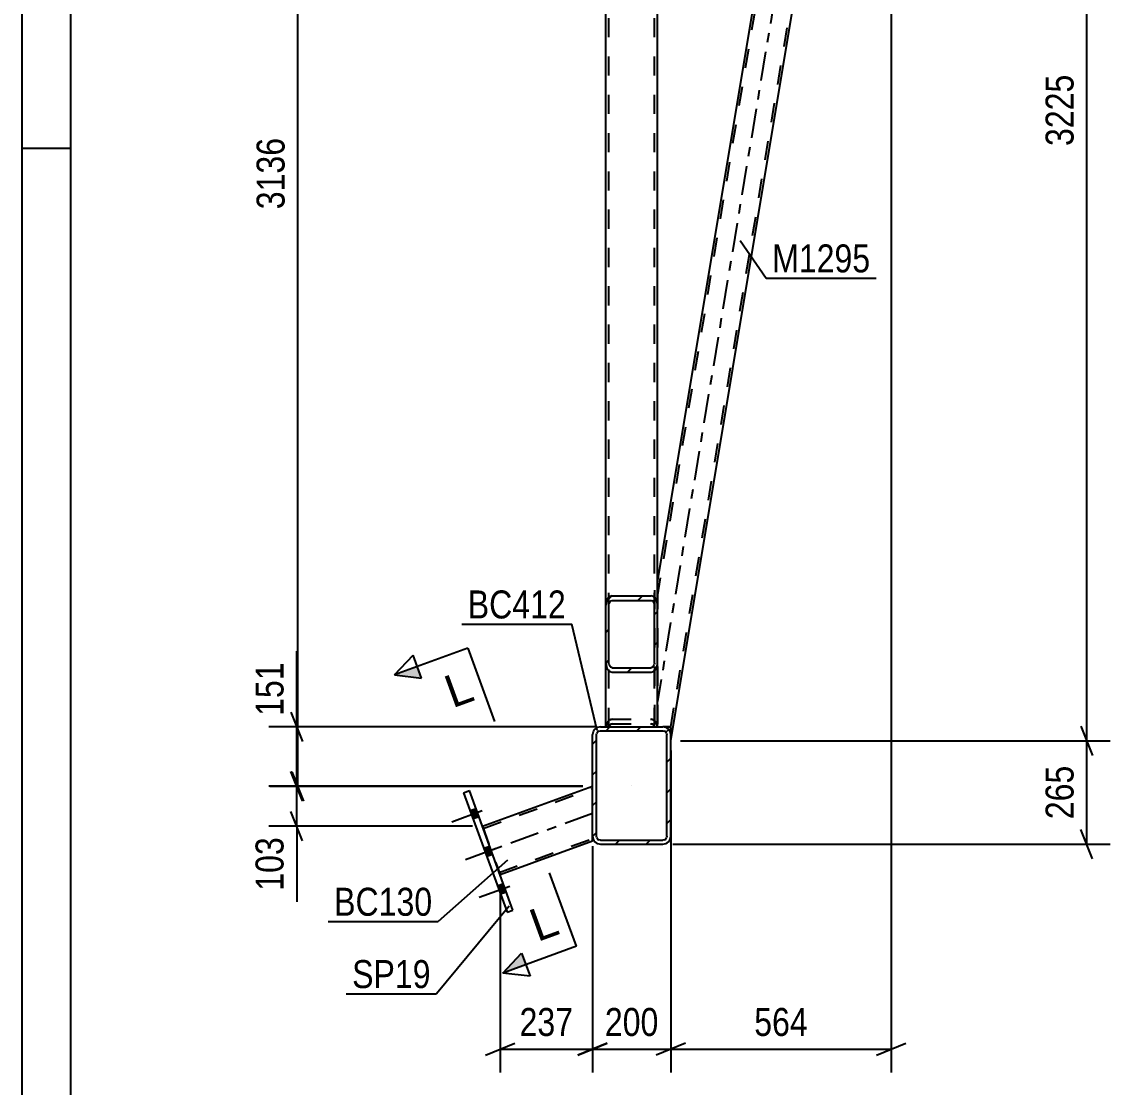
# Model space of a CAD drawing. Header units: millimetres. Extents: x 0 to 594, y 0 to 420.
# Drawn here: x 0 to 111.4, y 202 to 311 of the extents above; entities that cross this region are included whole.
import ezdxf

# ---------------------------------------------------------------- set-up
doc = ezdxf.new("R2010")
doc.units = ezdxf.units.MM
doc.linetypes.add('DXK_LINE_DOT2', pattern=[3.9198, 1.9599, -1.9599])
doc.linetypes.add('DXK_LINE_DOT3', pattern=[5.9187, 2.979, -0.9799, 0.9799, -0.9799])
doc.styles.add('Arial', font='ARIAL.TTF', dxfattribs={"height": 0.2})
doc.styles.add('Arial Narrow', font='ARIALN.TTF', dxfattribs={"height": 0.2})

# ---------------------------------------------------------------- blocks, each defined once
blk = doc.blocks.new('Unknown-122568315-1163')
at = {"color": 5, "linetype": 'Continuous'}
for p, q in [((0, 420), (0, 0)), ((5, 415), (5, 5)), ((5, 298), (0, 298))]:
    blk.add_line(p, q, dxfattribs=at)
blk = doc.blocks.new('Part-122568315-4671 - 4646')
at = {"color": 7, "linetype": 'DXK_LINE_DOT3'}
blk.add_line((86.8, 372.12), (65.04, 241.43), dxfattribs=at)
at = {"color": 2, "linetype": 'Continuous'}
for p, q in [((66.4, 237.42), (88.96, 372.9)), ((88.96, 372.9), (84.65, 371.33)), ((65.04, 253.61), (84.65, 371.33)), ((66.15, 238.84), (65.6, 238.84)), ((66.4, 238.84), (66.15, 238.84)), ((66.4, 238.04), (66.4, 238.84))]:
    blk.add_line(p, q, dxfattribs=at)
at = {"color": 7, "linetype": 'DXK_LINE_DOT2'}
for p, q in [((66.4, 238.84), (88.7, 372.81)), ((65.04, 252.15), (84.9, 371.43)), ((65.04, 238.84), (65.04, 253.61)), ((65.04, 238.84), (65.6, 238.84)), ((66.15, 238.84), (66.34, 238.84)), ((66.4, 238.84), (66.38, 238.84)), ((66.38, 238.84), (66.4, 238.84)), ((66.4, 238.84), (66.4, 238.84)), ((66.4, 238.84), (66.4, 238.84)), ((66.4, 237.42), (66.4, 238.04))]:
    blk.add_line(p, q, dxfattribs=at)
blk = doc.blocks.new('Part-122568315-4738 - 4646')
at = {"color": 2, "linetype": 'Continuous'}
for p, q in [((47.13, 228.68), (58.4, 232.78)), ((58.4, 227.16), (58.4, 227.64)), ((48.93, 223.72), (58.4, 227.16))]:
    blk.add_line(p, q, dxfattribs=at)
at = {"color": 7, "linetype": 'DXK_LINE_DOT2'}
for p, q in [((58.4, 232.74), (58.4, 232.78)), ((58.4, 227.64), (58.4, 232.78)), ((47.21, 228.45), (58.4, 232.53)), ((47.13, 228.68), (48.93, 223.72)), ((48.85, 223.94), (58.4, 227.42))]:
    blk.add_line(p, q, dxfattribs=at)
at = {"color": 7, "linetype": 'DXK_LINE_DOT3'}
blk.add_line((58.4, 229.97), (48.03, 226.2), dxfattribs=at)
blk = doc.blocks.new('Part-122568315-4678 - 4646')
at = {"color": 7, "linetype": 'DXK_LINE_DOT2'}
for p, q in [((59.76, 354.44), (65.04, 354.44)), ((59.76, 341.98), (59.76, 354.44)), ((60.08, 238.84), (60.08, 354.44)), ((64.72, 238.84), (64.72, 354.44)), ((65.04, 341.98), (65.04, 354.44)), ((59.76, 238.84), (59.76, 251.3)), ((65.04, 238.84), (65.04, 251.3)), ((59.76, 238.84), (65.04, 238.84))]:
    blk.add_line(p, q, dxfattribs=at)
at = {"color": 2, "linetype": 'Continuous'}
for p, q in [((59.76, 251.3), (59.76, 341.98)), ((65.04, 251.3), (65.04, 341.98))]:
    blk.add_line(p, q, dxfattribs=at)
blk = doc.blocks.new('Part-122568315-4693 - 4646')
at = {"color": 7, "linetype": 'DXK_LINE_DOT2'}
for p, q in [((59.76, 238.84), (59.76, 252.84)), ((60.08, 238.84), (60.08, 252.84)), ((64.72, 252.84), (64.72, 238.84)), ((65.04, 252.84), (65.04, 238.84)), ((60.28, 239.6), (60.16, 239.57)), ((60.4, 239.64), (60.28, 239.6)), ((60.4, 239.64), (64.4, 239.64)), ((64.65, 239.57), (64.4, 239.64)), ((59.76, 238.84), (65.04, 238.84)), ((59.81, 239.05), (59.78, 238.84)), ((60.1, 238.84), (60.11, 238.87)), ((60.28, 239.13), (60.4, 239.16)), ((60.4, 239.16), (64.4, 239.16)), ((64.4, 239.16), (64.53, 239.13)), ((64.7, 238.87), (64.7, 238.84)), ((64.72, 238.84), (64.7, 238.84)), ((65.02, 238.84), (65, 239.05))]:
    blk.add_line(p, q, dxfattribs=at)
for centre, radius, start, end in [((60.65, 238.86), 0.863, 124.9769, 167.0015), ((64.15, 238.86), 0.863, 12.9985, 55.0231), ((60.53, 238.77), 0.432, 124.9769, 167.0015), ((64.28, 238.77), 0.432, 12.9985, 55.0231)]:
    blk.add_arc(centre, radius, start, end, dxfattribs=at)
blk = doc.blocks.new('Bolt-122568315-4764 - 4646')
at = {"linetype": 'Continuous'}
for points in [[(46.78, 229.64), (46.48, 230.46), (45.88, 230.25), (46.18, 229.42)], [(46.78, 229.64), (46.48, 230.46), (45.88, 230.25), (46.18, 229.42)], [(46.78, 229.64), (46.48, 230.46), (45.88, 230.25), (46.18, 229.42)], [(48.18, 225.78), (47.88, 226.61), (47.28, 226.39), (47.58, 225.57)], [(48.18, 225.78), (47.88, 226.61), (47.28, 226.39), (47.58, 225.57)], [(49.58, 221.93), (49.28, 222.76), (48.68, 222.54), (48.98, 221.71)], [(49.58, 221.93), (49.28, 222.76), (48.68, 222.54), (48.98, 221.71)], [(49.58, 221.93), (49.28, 222.76), (48.68, 222.54), (48.98, 221.71)]]:
    blk.add_hatch(color=1, dxfattribs=at).paths.add_polyline_path(points)
at = {"color": 1, "linetype": 'Continuous'}
for p, q in [((47.12, 230.23), (44, 229.09)), ((47.12, 230.23), (44, 229.09)), ((47.12, 230.23), (44, 229.09)), ((46.48, 230.46), (45.88, 230.25)), ((46.48, 230.46), (45.88, 230.25)), ((46.48, 230.46), (45.88, 230.25)), ((46.78, 229.64), (46.18, 229.42)), ((46.78, 229.64), (46.18, 229.42)), ((46.78, 229.64), (46.18, 229.42)), ((48.52, 226.38), (45.4, 225.24)), ((48.52, 226.38), (45.4, 225.24)), ((47.88, 226.61), (47.28, 226.39)), ((47.88, 226.61), (47.28, 226.39)), ((48.18, 225.78), (47.58, 225.57)), ((48.18, 225.78), (47.58, 225.57)), ((49.28, 222.76), (48.68, 222.54)), ((49.28, 222.76), (48.68, 222.54)), ((49.28, 222.76), (48.68, 222.54)), ((49.92, 222.52), (46.8, 221.39)), ((49.92, 222.52), (46.8, 221.39)), ((49.92, 222.52), (46.8, 221.39)), ((49.58, 221.93), (48.98, 221.71)), ((49.58, 221.93), (48.98, 221.71)), ((49.58, 221.93), (48.98, 221.71))]:
    blk.add_line(p, q, dxfattribs=at)
blk = doc.blocks.new('Part-122568315-4700 - 4646')
at = {"linetype": 'Continuous'}
h = blk.add_hatch(dxfattribs=at)
h.set_pattern_fill('', scale=0.7, style=0, pattern_type=0)
h.set_pattern_definition([(45, (59.7647, 245.3673), (-1.57154, 1.57154), [])])
h.paths.add_polyline_path([(59.76, 251.3), (59.76, 245.37), (59.81, 245), (59.95, 244.7), (60.16, 244.49), (60.4, 244.42), (64.4, 244.42), (64.65, 244.49), (64.86, 244.7), (65, 245), (65.04, 245.37), (65.04, 251.3), (65, 251.66), (64.86, 251.97), (64.65, 252.17), (64.4, 252.24), (60.4, 252.24), (60.16, 252.17), (59.95, 251.97), (59.81, 251.66)])
h.paths.add_polyline_path([(60.18, 251.63), (60.28, 251.73), (60.4, 251.77), (64.4, 251.77), (64.53, 251.73), (64.63, 251.63), (64.7, 251.48), (64.72, 251.3), (64.72, 245.37), (64.7, 245.19), (64.63, 245.03), (64.53, 244.93), (64.4, 244.89), (60.4, 244.89), (60.28, 244.93), (60.18, 245.03), (60.11, 245.19), (60.08, 245.37), (60.08, 251.3), (60.11, 251.48)])
at = {"color": 2, "linetype": 'Continuous'}
for p, q in [((60.4, 252.24), (60.16, 252.17)), ((60.28, 251.73), (60.4, 251.77)), ((60.4, 252.24), (64.4, 252.24)), ((60.4, 251.77), (64.4, 251.77)), ((64.65, 252.17), (64.4, 252.24)), ((64.4, 251.77), (64.53, 251.73)), ((59.81, 251.66), (59.76, 251.3)), ((59.76, 245.37), (59.76, 251.3)), ((60.08, 251.3), (60.11, 251.48)), ((60.08, 245.37), (60.08, 251.3)), ((64.7, 251.48), (64.72, 251.3)), ((64.72, 245.37), (64.72, 251.3)), ((65.04, 251.3), (65, 251.66)), ((65.04, 245.37), (65.04, 251.3)), ((59.76, 238.84), (59.76, 245.37)), ((59.76, 245.37), (59.81, 245)), ((60.11, 245.19), (60.08, 245.37)), ((64.72, 245.37), (64.7, 245.19)), ((65, 245), (65.04, 245.37)), ((65.04, 238.84), (65.04, 245.37)), ((60.16, 244.49), (60.4, 244.42)), ((60.4, 244.89), (60.28, 244.93)), ((60.4, 244.89), (64.4, 244.89)), ((60.4, 244.42), (64.4, 244.42)), ((64.53, 244.93), (64.4, 244.89)), ((64.4, 244.42), (64.65, 244.49))]:
    blk.add_line(p, q, dxfattribs=at)
at = {"color": 7, "linetype": 'DXK_LINE_DOT2'}
for p, q in [((59.76, 245.37), (59.76, 251.3)), ((60.08, 238.84), (60.08, 251.3)), ((64.72, 238.84), (64.72, 251.3)), ((65.04, 245.37), (65.04, 251.3)), ((60.16, 239.57), (60.4, 239.64)), ((60.4, 239.64), (64.4, 239.64)), ((64.4, 239.64), (64.65, 239.57)), ((59.76, 238.84), (65.04, 238.84)), ((59.78, 238.84), (59.81, 239.05)), ((60.08, 238.84), (60.1, 238.84)), ((60.11, 238.87), (60.1, 238.84)), ((60.4, 239.16), (60.28, 239.13)), ((60.4, 239.16), (64.4, 239.16)), ((64.53, 239.13), (64.4, 239.16)), ((64.7, 238.84), (64.7, 238.87)), ((65, 239.05), (65.02, 238.84))]:
    blk.add_line(p, q, dxfattribs=at)
at = {"color": 2, "linetype": 'Continuous'}
for centre, radius, start, end in [((60.65, 251.46), 0.863, 124.9769, 167.0015), ((60.53, 251.38), 0.432, 124.9769, 167.0015), ((64.28, 251.38), 0.432, 12.9985, 55.0231), ((64.15, 251.46), 0.863, 12.9985, 55.0231), ((60.65, 245.2), 0.863, 192.9985, 235.0231), ((60.53, 245.28), 0.432, 192.9985, 235.0231), ((64.28, 245.28), 0.432, 304.9769, 347.0015), ((64.15, 245.2), 0.863, 304.9769, 347.0015)]:
    blk.add_arc(centre, radius, start, end, dxfattribs=at)
at = {"color": 7, "linetype": 'DXK_LINE_DOT2'}
for centre, radius, start, end in [((60.65, 238.86), 0.863, 124.9769, 167.0015), ((64.15, 238.86), 0.863, 12.9985, 55.0231), ((60.53, 238.77), 0.432, 124.9769, 167.0015), ((64.28, 238.77), 0.432, 12.9985, 55.0231)]:
    blk.add_arc(centre, radius, start, end, dxfattribs=at)
blk = doc.blocks.new('Part-122568315-4743 - 4646')
at = {"color": 2, "linetype": 'Continuous'}
for p, q in [((45.21, 232.09), (45.81, 232.31)), ((45.21, 232.09), (49.65, 219.87)), ((50.25, 220.09), (45.81, 232.31)), ((49.65, 219.87), (50.25, 220.09))]:
    blk.add_line(p, q, dxfattribs=at)
blk = doc.blocks.new('Part-122568315-4747 - 4646')
at = {"linetype": 'Continuous'}
h = blk.add_hatch(dxfattribs=at)
h.set_pattern_fill('', scale=0.7, style=0, pattern_type=0)
h.set_pattern_definition([(45, (58.4047, 227.6383), (-1.57154, 1.57154), [])])
h.paths.add_polyline_path([(58.4, 238.04), (58.4, 227.64), (58.47, 227.33), (58.64, 227.07), (58.9, 226.9), (59.2, 226.84), (65.6, 226.84), (65.91, 226.9), (66.17, 227.07), (66.34, 227.33), (66.4, 227.64), (66.4, 238.04), (66.34, 238.34), (66.17, 238.6), (65.91, 238.78), (65.6, 238.84), (59.2, 238.84), (58.9, 238.78), (58.64, 238.6), (58.47, 238.34)])
h.paths.add_polyline_path([(58.92, 238.32), (59.05, 238.41), (59.2, 238.44), (65.6, 238.44), (65.76, 238.41), (65.89, 238.32), (65.97, 238.19), (66, 238.04), (66, 227.64), (65.97, 227.49), (65.89, 227.36), (65.76, 227.27), (65.6, 227.24), (59.2, 227.24), (59.05, 227.27), (58.92, 227.36), (58.84, 227.49), (58.8, 227.64), (58.8, 238.04), (58.84, 238.19)])
at = {"color": 2, "linetype": 'Continuous'}
for p, q in [((58.47, 238.34), (58.4, 238.04)), ((59.2, 238.84), (58.9, 238.78)), ((59.05, 238.41), (59.2, 238.44)), ((59.2, 238.84), (65.6, 238.84)), ((59.2, 238.44), (65.6, 238.44)), ((65.91, 238.78), (65.6, 238.84)), ((65.6, 238.44), (65.76, 238.41)), ((66.4, 238.04), (66.34, 238.34)), ((58.4, 227.64), (58.4, 238.04)), ((58.8, 238.04), (58.84, 238.19)), ((58.8, 227.64), (58.8, 238.04)), ((65.97, 238.19), (66, 238.04)), ((66, 227.64), (66, 238.04)), ((66.4, 227.64), (66.4, 238.04)), ((58.4, 227.64), (58.47, 227.33)), ((58.84, 227.49), (58.8, 227.64)), ((59.2, 227.24), (59.05, 227.27)), ((59.2, 227.24), (65.6, 227.24)), ((65.76, 227.27), (65.6, 227.24)), ((66, 227.64), (65.97, 227.49)), ((66.34, 227.33), (66.4, 227.64)), ((58.9, 226.9), (59.2, 226.84)), ((59.2, 226.84), (65.6, 226.84)), ((65.6, 226.84), (65.91, 226.9))]:
    blk.add_line(p, q, dxfattribs=at)
at = {"color": 7, "linetype": 'DXK_LINE_DOT3'}
blk.add_line((62.4, 232.84), (62.4, 232.84), dxfattribs=at)
at = {"color": 2, "linetype": 'Continuous'}
for centre, radius, start, end in [((59.2, 238.04), 0.8, 112.5, 157.5), ((59.2, 238.04), 0.4, 112.5, 157.5), ((65.6, 238.04), 0.4, 22.5, 67.5), ((65.6, 238.04), 0.8, 22.5, 67.5), ((59.2, 227.64), 0.8, 202.5, 247.5), ((59.2, 227.64), 0.4, 202.5, 247.5), ((65.6, 227.64), 0.4, 292.5, 337.5), ((65.6, 227.64), 0.8, 292.5, 337.5)]:
    blk.add_arc(centre, radius, start, end, dxfattribs=at)
blk = doc.blocks.new('StraightDimension-122568315-12815 - 4646')
at = {"color": 7, "linetype": 'Continuous'}
for p, q in [((58.4, 226.64), (58.4, 203.46)), ((48.93, 222.72), (48.93, 203.46)), ((47.43, 205.26), (50.43, 206.46)), ((59.9, 206.46), (56.9, 205.26)), ((48.93, 205.86), (58.4, 205.86))]:
    blk.add_line(p, q, dxfattribs=at)
at = {"color": 0}
blk.add_wipeout([(57.01, 206.61), (57.01, 210.81), (50.33, 210.81), (50.33, 206.61)], dxfattribs=at)
at = {"color": 3, "style": 'Arial Narrow'}
blk.add_text('237', height=2.863, dxfattribs=at).set_placement((50.93, 207.21))
blk = doc.blocks.new('StraightDimension-122568315-12813 - 4646')
at = {"color": 7, "linetype": 'Continuous'}
for p, q in [((88.96, 371.9), (88.96, 203.46)), ((66.4, 236.42), (66.4, 203.46)), ((67.9, 206.46), (64.9, 205.26)), ((87.46, 205.26), (90.46, 206.46)), ((66.4, 205.86), (88.96, 205.86))]:
    blk.add_line(p, q, dxfattribs=at)
at = {"color": 0}
blk.add_wipeout([(81.03, 206.61), (81.03, 210.81), (74.34, 210.81), (74.34, 206.61)], dxfattribs=at)
at = {"color": 3, "style": 'Arial Narrow'}
blk.add_text('564', height=2.863, dxfattribs=at).set_placement((74.94, 207.21))
blk = doc.blocks.new('StraightDimension-122568315-12814 - 4646')
at = {"color": 7, "linetype": 'Continuous'}
for p, q in [((66.4, 236.42), (66.4, 203.46)), ((58.4, 226.64), (58.4, 203.46)), ((56.9, 205.26), (59.9, 206.46)), ((67.9, 206.46), (64.9, 205.26)), ((58.4, 205.86), (66.4, 205.86))]:
    blk.add_line(p, q, dxfattribs=at)
at = {"color": 0}
blk.add_wipeout([(65.75, 206.61), (65.75, 210.81), (59.06, 210.81), (59.06, 206.61)], dxfattribs=at)
at = {"color": 3, "style": 'Arial Narrow'}
blk.add_text('200', height=2.863, dxfattribs=at).set_placement((59.66, 207.21))
blk = doc.blocks.new('StraightDimension-122568315-12710 - 4646')
at = {"color": 7, "linetype": 'Continuous'}
for p, q in [((109.56, 364.94), (108.36, 367.94)), ((63.55, 366.44), (111.36, 366.44)), ((108.96, 237.42), (108.96, 366.44)), ((108.36, 238.92), (109.56, 235.92)), ((67.4, 237.42), (111.36, 237.42))]:
    blk.add_line(p, q, dxfattribs=at)
at = {"color": 0}
blk.add_wipeout([(108.21, 306.19), (104.01, 306.19), (104.01, 297.67), (108.21, 297.67)], dxfattribs=at)
at = {"color": 3, "style": 'Arial Narrow'}
blk.add_text('3225', height=2.863, rotation=90.0002, dxfattribs=at).set_placement((107.61, 298.27))
blk = doc.blocks.new('StraightDimension-122568315-12711 - 4646')
at = {"color": 7, "linetype": 'Continuous'}
for p, q in [((108.36, 238.92), (109.56, 235.92)), ((67.4, 237.42), (111.36, 237.42)), ((108.96, 226.84), (108.96, 237.42)), ((109.56, 225.34), (108.36, 228.34)), ((66.6, 226.84), (111.36, 226.84))]:
    blk.add_line(p, q, dxfattribs=at)
at = {"color": 0}
blk.add_wipeout([(108.21, 235.47), (104.01, 235.47), (104.01, 228.79), (108.21, 228.79)], dxfattribs=at)
at = {"color": 3, "style": 'Arial Narrow'}
blk.add_text('265', height=2.863, rotation=90.0002, dxfattribs=at).set_placement((107.61, 229.39))
blk = doc.blocks.new('StraightDimension-122568315-12889 - 4646')
at = {"color": 7, "linetype": 'Continuous'}
for p, q in [((28.84, 356.68), (27.64, 359.68)), ((47.5, 358.18), (25.39, 358.18)), ((28.24, 232.74), (28.24, 358.18)), ((27.64, 234.24), (28.84, 231.24)), ((57.4, 232.74), (25.39, 232.74))]:
    blk.add_line(p, q, dxfattribs=at)
at = {"color": 0}
blk.add_wipeout([(27.49, 299.72), (23.29, 299.72), (23.29, 291.2), (27.49, 291.2)], dxfattribs=at)
at = {"color": 3, "style": 'Arial Narrow'}
blk.add_text('3136', height=2.863, rotation=90.0002, dxfattribs=at).set_placement((26.89, 291.8))
blk = doc.blocks.new('StraightDimension-122568315-12866 - 4646')
at = {"color": 7, "linetype": 'Continuous'}
for p, q in [((28.13, 238.84), (28.13, 246.57)), ((28.13, 238.84), (28.13, 246.57)), ((27.53, 240.34), (28.73, 237.34)), ((58.76, 238.84), (25.28, 238.84)), ((28.13, 232.78), (28.13, 238.84)), ((28.73, 231.28), (27.53, 234.28)), ((57.4, 232.78), (25.28, 232.78))]:
    blk.add_line(p, q, dxfattribs=at)
at = {"color": 0}
blk.add_wipeout([(27.38, 246.05), (23.18, 246.05), (23.18, 239.36), (27.38, 239.36)], dxfattribs=at)
at = {"color": 3, "style": 'Arial Narrow'}
blk.add_text('151', height=2.863, rotation=90.0002, dxfattribs=at).set_placement((26.78, 239.96))
blk = doc.blocks.new('StraightDimension-122568315-12867 - 4646')
at = {"color": 7, "linetype": 'Continuous'}
for p, q in [((27.53, 234.28), (28.73, 231.28)), ((57.4, 232.78), (25.28, 232.78)), ((28.13, 228.68), (28.13, 232.78)), ((28.73, 227.18), (27.53, 230.18)), ((46.13, 228.68), (25.28, 228.68)), ((28.13, 228.68), (28.13, 220.94)), ((28.13, 228.68), (28.13, 220.94))]:
    blk.add_line(p, q, dxfattribs=at)
at = {"color": 0}
blk.add_wipeout([(27.38, 228.15), (23.18, 228.15), (23.18, 221.47), (27.38, 221.47)], dxfattribs=at)
at = {"color": 3, "style": 'Arial Narrow'}
blk.add_text('103', height=2.863, rotation=90.0002, dxfattribs=at).set_placement((26.78, 222.07))
blk = doc.blocks.new('Mark-122568315-4667 - 4646')
at = {"color": 30, "linetype": 'Continuous'}
for p, q in [((73.5, 288.61), (76.17, 284.74)), ((76.17, 284.74), (87.42, 284.74))]:
    blk.add_line(p, q, dxfattribs=at)
at = {"color": 0}
blk.add_wipeout([(86.82, 285.34), (86.82, 288.34), (76.77, 288.34), (76.77, 285.34)], dxfattribs=at)
blk.add_wipeout([(86.82, 285.34), (86.82, 288.34), (76.77, 288.34), (76.77, 285.34)], dxfattribs=at)
at = {"color": 3, "style": 'Arial Narrow'}
blk.add_text('M1295', height=2.863, dxfattribs=at).set_placement((76.77, 285.34))
blk = doc.blocks.new('SectionMark-122568315-13161 - 4646')
at = {"linetype": 'Continuous'}
for points in [[(40.47, 245.01), (40.9, 243.83), (38.12, 244.15)], [(51.14, 215.68), (51.57, 214.51), (49.22, 213.65)]]:
    blk.add_hatch(color=6, dxfattribs=at).paths.add_polyline_path(points)
at = {"color": 6, "linetype": 'Continuous'}
for p, q in [((38.12, 244.15), (40.04, 246.18)), ((40.9, 243.83), (40.04, 246.18)), ((38.12, 244.15), (40.9, 243.83)), ((49.22, 213.65), (51.14, 215.68)), ((51.14, 215.68), (52, 213.33)), ((52, 213.33), (49.22, 213.65))]:
    blk.add_line(p, q, dxfattribs=at)
at = {"color": 0, "linetype": 'Continuous'}
for points in [[(46.49, 241.61), (45.3, 244.9), (42.86, 244.01), (44.06, 240.72)], [(55.2, 217.69), (54, 220.98), (51.56, 220.09), (52.76, 216.81)]]:
    blk.add_wipeout(points, dxfattribs=at)
at = {"color": 6, "linetype": 'Continuous'}
for p, q in [((45.64, 246.89), (38.12, 244.15)), ((45.64, 246.89), (48.37, 239.37)), ((56.74, 216.39), (54, 223.91)), ((56.74, 216.39), (49.22, 213.65))]:
    blk.add_line(p, q, dxfattribs=at)
at = {"color": 3, "linetype": 'Continuous', "style": 'Arial'}
for p in [(44.06, 240.72), (52.76, 216.81)]:
    blk.add_text('L', height=3.34, rotation=20.002, dxfattribs=at).set_placement(p)
blk = doc.blocks.new('Mark-122568315-13081 - 4646')
at = {"color": 30, "linetype": 'Continuous'}
for p in [(45.03, 249.33), (58.88, 238.48)]:
    blk.add_line(p, (56.28, 249.33), dxfattribs=at)
at = {"color": 0}
blk.add_wipeout([(55.68, 249.93), (55.68, 252.93), (45.63, 252.93), (45.63, 249.93)], dxfattribs=at)
blk.add_wipeout([(55.68, 249.93), (55.68, 252.93), (45.63, 252.93), (45.63, 249.93)], dxfattribs=at)
at = {"color": 3, "style": 'Arial Narrow'}
blk.add_text('BC412', height=2.863, dxfattribs=at).set_placement((45.63, 249.93))
blk = doc.blocks.new('Mark-122568315-4734 - 4646')
at = {"color": 30, "linetype": 'Continuous'}
for p in [(49.68, 225.2), (31.36, 218.91)]:
    blk.add_line(p, (42.61, 218.91), dxfattribs=at)
at = {"color": 0}
blk.add_wipeout([(42.01, 219.51), (42.01, 222.51), (31.96, 222.51), (31.96, 219.51)], dxfattribs=at)
blk.add_wipeout([(42.01, 219.51), (42.01, 222.51), (31.96, 222.51), (31.96, 219.51)], dxfattribs=at)
at = {"color": 3, "style": 'Arial Narrow'}
blk.add_text('BC130', height=2.863, dxfattribs=at).set_placement((31.96, 219.51))
blk = doc.blocks.new('Mark-122568315-4739 - 4646')
at = {"color": 30, "linetype": 'Continuous'}
for p in [(49.86, 220.49), (33.2, 211.51)]:
    blk.add_line(p, (42.44, 211.51), dxfattribs=at)
at = {"color": 0}
blk.add_wipeout([(41.84, 212.11), (41.84, 215.11), (33.8, 215.11), (33.8, 212.11)], dxfattribs=at)
blk.add_wipeout([(41.84, 212.11), (41.84, 215.11), (33.8, 215.11), (33.8, 212.11)], dxfattribs=at)
at = {"color": 3, "style": 'Arial Narrow'}
blk.add_text('SP19', height=2.863, dxfattribs=at).set_placement((33.8, 212.11))

msp = doc.modelspace()

# ---------------------------------------------------------------- block references
for name in ['Unknown-122568315-1163', 'Part-122568315-4671 - 4646', 'Part-122568315-4678 - 4646', 'Part-122568315-4693 - 4646', 'Part-122568315-4700 - 4646', 'Part-122568315-4747 - 4646', 'Part-122568315-4738 - 4646', 'Part-122568315-4743 - 4646', 'Bolt-122568315-4764 - 4646']:
    msp.add_blockref(name, (0, 0))

# ---------------------------------------------------------------- next in the draw order: block references
for name in ['StraightDimension-122568315-12813 - 4646', 'StraightDimension-122568315-12815 - 4646']:
    msp.add_blockref(name, (0, 0))

# ---------------------------------------------------------------- next in the draw order: block references
msp.add_blockref('StraightDimension-122568315-12814 - 4646', (0, 0))

# ---------------------------------------------------------------- next in the draw order: block references
for name in ['StraightDimension-122568315-12710 - 4646', 'StraightDimension-122568315-12889 - 4646']:
    msp.add_blockref(name, (0, 0))

# ---------------------------------------------------------------- next in the draw order: block references
for name in ['Mark-122568315-4667 - 4646', 'StraightDimension-122568315-12866 - 4646', 'StraightDimension-122568315-12711 - 4646']:
    msp.add_blockref(name, (0, 0))

# ---------------------------------------------------------------- next in the draw order: block references
msp.add_blockref('StraightDimension-122568315-12867 - 4646', (0, 0))

# ---------------------------------------------------------------- next in the draw order: block references
msp.add_blockref('SectionMark-122568315-13161 - 4646', (0, 0))

# ---------------------------------------------------------------- next in the draw order: block references
for name in ['Mark-122568315-13081 - 4646', 'Mark-122568315-4734 - 4646']:
    msp.add_blockref(name, (0, 0))

# ---------------------------------------------------------------- next in the draw order: block references
msp.add_blockref('Mark-122568315-4739 - 4646', (0, 0))

doc.saveas('drawing.dxf')
